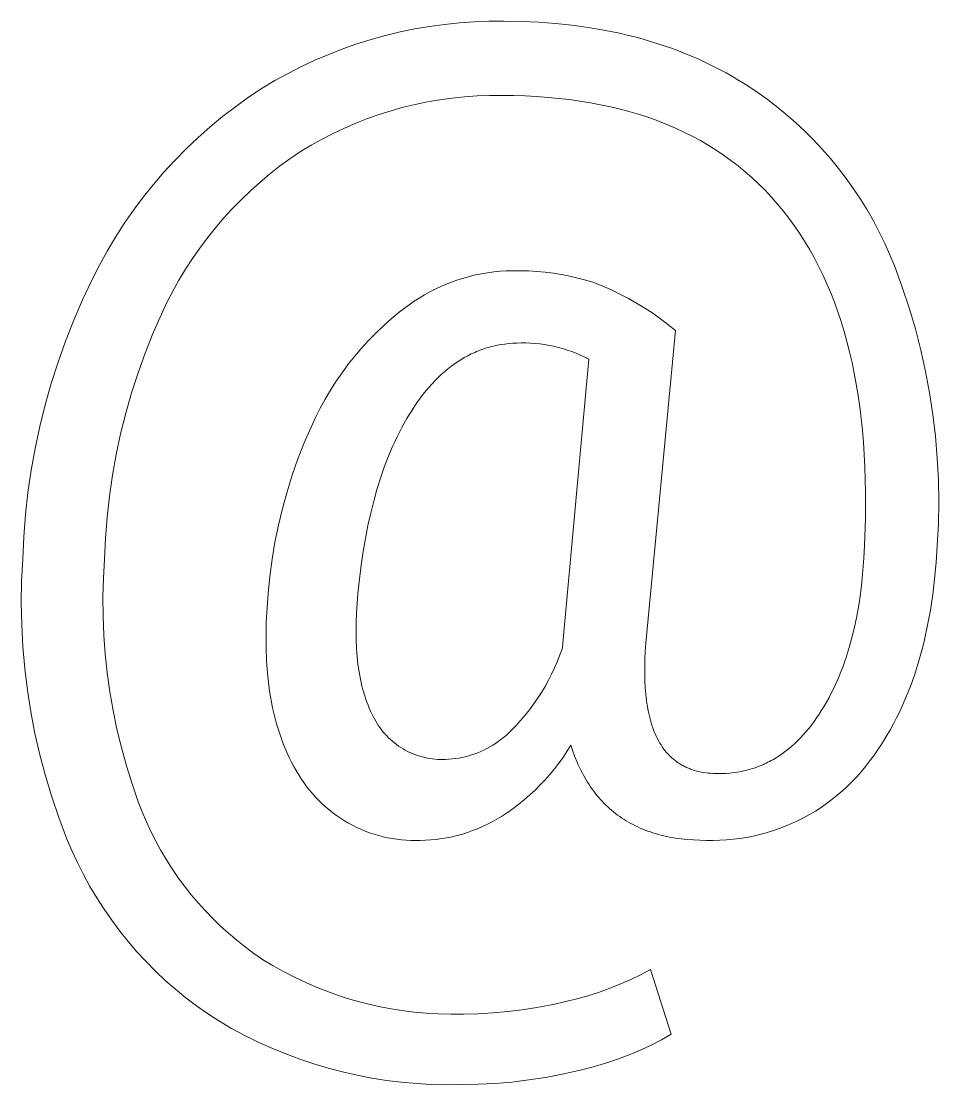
# Model space of a CAD drawing. Header units: millimetres. Extents: x -2163 to 4354, y -841 to 3711.
# Drawn here: x 2428.1 to 2496.9, y -449.7 to -369.9 of the extents above; entities that cross this region are included whole.
import ezdxf

# ---------------------------------------------------------------- set-up
doc = ezdxf.new("R2010")
doc.units = ezdxf.units.MM
doc.header["$MEASUREMENT"] = 0
doc.layers.add('Domyślny', color=7, linetype='Continuous', true_color=0x000000)

msp = doc.modelspace()

# ---------------------------------------------------------------- linework, layer by layer
at = {"layer": 'Domyślny', "color": 18, "lineweight": 15, "true_color": 0x000000}
for p, q in [((2456.494, -370.677), (2457.596, -370.45)), ((2457.596, -370.45), (2458.705, -370.26)), ((2458.705, -370.26), (2459.82, -370.107)), ((2459.82, -370.107), (2460.939, -369.992)), ((2460.939, -369.992), (2462.061, -369.914)), ((2462.061, -369.914), (2463.186, -369.874)), ((2463.186, -369.874), (2464.311, -369.872)), ((2464.311, -369.872), (2465.617, -369.891)), ((2465.617, -369.891), (2466.9, -369.946)), ((2466.9, -369.946), (2468.16, -370.037)), ((2468.16, -370.037), (2469.396, -370.166)), ((2469.396, -370.166), (2470.609, -370.331)), ((2470.609, -370.331), (2471.799, -370.534)), ((2453.243, -371.577), (2454.316, -371.24)), ((2454.316, -371.24), (2455.401, -370.94)), ((2455.401, -370.94), (2456.494, -370.677)), ((2471.799, -370.534), (2472.965, -370.773)), ((2472.965, -370.773), (2473.54, -370.907)), ((2473.54, -370.907), (2474.108, -371.049)), ((2474.108, -371.049), (2474.671, -371.202)), ((2474.671, -371.202), (2475.227, -371.363)), ((2451.133, -372.356), (2452.181, -371.949)), ((2452.181, -371.949), (2453.243, -371.577)), ((2475.227, -371.363), (2475.778, -371.534)), ((2475.778, -371.534), (2476.324, -371.714)), ((2476.324, -371.714), (2476.863, -371.903)), ((2476.863, -371.903), (2477.396, -372.102)), ((2449.079, -373.275), (2450.098, -372.799)), ((2450.098, -372.799), (2451.133, -372.356)), ((2477.396, -372.102), (2477.924, -372.31)), ((2477.924, -372.31), (2478.445, -372.527)), ((2478.445, -372.527), (2478.961, -372.754)), ((2478.961, -372.754), (2479.471, -372.99)), ((2448.077, -373.786), (2449.079, -373.275)), ((2479.471, -372.99), (2479.975, -373.235)), ((2479.975, -373.235), (2480.474, -373.49)), ((2480.474, -373.49), (2480.966, -373.754)), ((2446.126, -374.907), (2447.092, -374.33)), ((2447.092, -374.33), (2448.077, -373.786)), ((2480.966, -373.754), (2481.453, -374.028)), ((2481.453, -374.028), (2481.933, -374.311)), ((2481.933, -374.311), (2482.408, -374.603)), ((2445.115, -375.582), (2446.126, -374.907)), ((2482.408, -374.603), (2483.199, -375.125)), ((2483.199, -375.125), (2483.971, -375.674)), ((2444.127, -376.291), (2445.115, -375.582)), ((2458.548, -375.924), (2457.631, -376.113)), ((2459.471, -375.766), (2458.548, -375.924)), ((2460.399, -375.639), (2459.471, -375.766)), ((2461.33, -375.544), (2460.399, -375.639)), ((2462.265, -375.481), (2461.33, -375.544)), ((2463.201, -375.449), (2462.265, -375.481)), ((2464.137, -375.449), (2463.201, -375.449)), ((2465.017, -375.458), (2464.137, -375.449)), ((2465.882, -375.483), (2465.017, -375.458)), ((2466.734, -375.525), (2465.882, -375.483)), ((2467.571, -375.584), (2466.734, -375.525)), ((2468.394, -375.66), (2467.571, -375.584)), ((2469.203, -375.754), (2468.394, -375.66)), ((2469.997, -375.863), (2469.203, -375.754)), ((2470.777, -375.99), (2469.997, -375.863)), ((2471.544, -376.134), (2470.777, -375.99)), ((2483.971, -375.674), (2484.725, -376.248)), ((2443.165, -377.034), (2444.127, -376.291)), ((2454.926, -376.866), (2454.043, -377.178)), ((2455.819, -376.585), (2454.926, -376.866)), ((2456.721, -376.333), (2455.819, -376.585)), ((2457.631, -376.113), (2456.721, -376.333)), ((2472.295, -376.295), (2471.544, -376.134)), ((2473.033, -376.472), (2472.295, -376.295)), ((2473.757, -376.667), (2473.033, -376.472)), ((2474.466, -376.878), (2473.757, -376.667)), ((2484.725, -376.248), (2485.459, -376.846)), ((2485.459, -376.846), (2486.173, -377.469)), ((2442.228, -377.809), (2443.165, -377.034)), ((2453.171, -377.519), (2452.311, -377.89)), ((2454.043, -377.178), (2453.171, -377.519)), ((2475.161, -377.106), (2474.466, -376.878)), ((2475.842, -377.352), (2475.161, -377.106)), ((2476.509, -377.614), (2475.842, -377.352)), ((2477.161, -377.893), (2476.509, -377.614)), ((2486.173, -377.469), (2486.866, -378.116)), ((2441.318, -378.615), (2442.228, -377.809)), ((2451.464, -378.29), (2450.631, -378.719)), ((2452.311, -377.89), (2451.464, -378.29)), ((2477.8, -378.189), (2477.161, -377.893)), ((2478.424, -378.501), (2477.8, -378.189)), ((2486.866, -378.116), (2487.536, -378.785)), ((2440.436, -379.452), (2441.318, -378.615)), ((2449.814, -379.175), (2449.012, -379.659)), ((2450.631, -378.719), (2449.814, -379.175)), ((2479.034, -378.831), (2478.424, -378.501)), ((2479.63, -379.178), (2479.034, -378.831)), ((2480.211, -379.542), (2479.63, -379.178)), ((2487.536, -378.785), (2488.184, -379.476)), ((2439.583, -380.319), (2440.436, -379.452)), ((2449.012, -379.659), (2448.222, -380.198)), ((2480.779, -379.922), (2480.211, -379.542)), ((2481.332, -380.319), (2480.779, -379.922)), ((2488.184, -379.476), (2488.809, -380.188)), ((2438.76, -381.214), (2439.583, -380.319)), ((2447.449, -380.763), (2446.696, -381.353)), ((2448.222, -380.198), (2447.449, -380.763)), ((2481.872, -380.734), (2481.332, -380.319)), ((2482.397, -381.165), (2481.872, -380.734)), ((2488.809, -380.188), (2489.409, -380.921)), ((2437.969, -382.136), (2438.76, -381.214)), ((2446.696, -381.353), (2445.963, -381.967)), ((2482.908, -381.613), (2482.397, -381.165)), ((2483.405, -382.078), (2482.908, -381.613)), ((2489.409, -380.921), (2489.985, -381.674)), ((2437.209, -383.086), (2437.969, -382.136)), ((2445.963, -381.967), (2445.25, -382.606)), ((2483.888, -382.56), (2483.405, -382.078)), ((2489.985, -381.674), (2490.535, -382.445)), ((2490.535, -382.445), (2491.06, -383.234)), ((2436.482, -384.06), (2437.209, -383.086)), ((2445.25, -382.606), (2444.559, -383.268)), ((2484.356, -383.059), (2483.888, -382.56)), ((2484.811, -383.575), (2484.356, -383.059)), ((2491.06, -383.234), (2491.557, -384.04)), ((2443.891, -383.952), (2443.245, -384.658)), ((2444.559, -383.268), (2443.891, -383.952)), ((2485.251, -384.107), (2484.811, -383.575)), ((2491.557, -384.04), (2492.027, -384.863)), ((2435.788, -385.059), (2436.482, -384.06)), ((2443.245, -384.658), (2442.623, -385.384)), ((2485.677, -384.654), (2485.251, -384.107)), ((2486.087, -385.216), (2485.677, -384.654)), ((2435.129, -386.08), (2435.788, -385.059)), ((2442.623, -385.384), (2442.025, -386.131)), ((2486.482, -385.794), (2486.087, -385.216)), ((2492.027, -384.863), (2492.47, -385.701)), ((2434.506, -387.124), (2435.129, -386.08)), ((2442.025, -386.131), (2441.452, -386.898)), ((2486.862, -386.387), (2486.482, -385.794)), ((2487.227, -386.995), (2486.862, -386.387)), ((2492.47, -385.701), (2492.885, -386.552)), ((2433.918, -388.188), (2434.506, -387.124)), ((2441.452, -386.898), (2440.905, -387.683)), ((2487.577, -387.619), (2487.227, -386.995)), ((2492.885, -386.552), (2493.27, -387.418)), ((2440.905, -387.683), (2440.384, -388.485)), ((2487.911, -388.258), (2487.577, -387.619)), ((2493.27, -387.418), (2493.627, -388.295)), ((2433.366, -389.272), (2433.918, -388.188)), ((2440.384, -388.485), (2439.89, -389.305)), ((2462.161, -388.92), (2462.612, -388.828)), ((2462.612, -388.828), (2463.065, -388.752)), ((2463.065, -388.752), (2463.521, -388.69)), ((2463.521, -388.69), (2463.978, -388.644)), ((2463.978, -388.644), (2464.437, -388.614)), ((2464.437, -388.614), (2464.896, -388.599)), ((2464.896, -388.599), (2465.52, -388.598)), ((2465.52, -388.598), (2466.143, -388.616)), ((2466.143, -388.616), (2466.765, -388.655)), ((2466.765, -388.655), (2467.385, -388.714)), ((2467.385, -388.714), (2468.003, -388.794)), ((2468.003, -388.794), (2468.619, -388.893)), ((2488.23, -388.913), (2487.911, -388.258)), ((2493.627, -388.295), (2494.196, -389.836)), ((2432.651, -390.787), (2433.366, -389.272)), ((2439.89, -389.305), (2439.424, -390.14)), ((2459.547, -389.786), (2459.97, -389.605)), ((2459.97, -389.605), (2460.398, -389.439)), ((2460.398, -389.439), (2460.832, -389.287)), ((2460.832, -389.287), (2461.271, -389.15)), ((2461.271, -389.15), (2461.714, -389.027)), ((2461.714, -389.027), (2462.161, -388.92)), ((2468.619, -388.893), (2469.23, -389.013)), ((2469.23, -389.013), (2469.838, -389.152)), ((2469.838, -389.152), (2470.44, -389.311)), ((2470.44, -389.311), (2471.038, -389.489)), ((2471.038, -389.489), (2471.7, -389.754)), ((2488.534, -389.582), (2488.23, -388.913)), ((2488.823, -390.268), (2488.534, -389.582)), ((2439.424, -390.14), (2438.985, -390.99)), ((2457.924, -390.65), (2458.319, -390.413)), ((2458.319, -390.413), (2458.721, -390.191)), ((2458.721, -390.191), (2459.131, -389.981)), ((2459.131, -389.981), (2459.547, -389.786)), ((2471.7, -389.754), (2472.353, -390.041)), ((2472.353, -390.041), (2472.996, -390.35)), ((2472.996, -390.35), (2473.628, -390.681)), ((2489.096, -390.968), (2488.823, -390.268)), ((2494.196, -389.836), (2494.712, -391.396)), ((2431.986, -392.326), (2432.651, -390.787)), ((2438.985, -390.99), (2438.574, -391.854)), ((2456.792, -391.437), (2457.161, -391.162)), ((2457.161, -391.162), (2457.538, -390.899)), ((2457.538, -390.899), (2457.924, -390.65)), ((2473.628, -390.681), (2474.249, -391.032)), ((2474.249, -391.032), (2474.858, -391.404)), ((2489.355, -391.684), (2489.096, -390.968)), ((2438.574, -391.854), (2437.94, -393.306)), ((2455.829, -392.223), (2456.433, -391.724)), ((2456.433, -391.724), (2456.792, -391.437)), ((2474.858, -391.404), (2475.453, -391.797)), ((2475.453, -391.797), (2476.036, -392.209)), ((2489.598, -392.416), (2489.355, -391.684)), ((2494.712, -391.396), (2495.175, -392.971)), ((2431.372, -393.885), (2431.986, -392.326)), ((2454.675, -393.283), (2455.243, -392.743)), ((2455.243, -392.743), (2455.829, -392.223)), ((2476.036, -392.209), (2476.604, -392.641)), ((2476.604, -392.641), (2477.157, -393.091)), ((2489.826, -393.163), (2489.598, -392.416)), ((2437.94, -393.306), (2437.354, -394.779)), ((2454.126, -393.842), (2454.675, -393.283)), ((2477.157, -393.091), (2474.944, -416.57)), ((2490.039, -393.925), (2489.826, -393.163)), ((2495.175, -392.971), (2495.585, -394.562)), ((2430.809, -395.464), (2431.372, -393.885)), ((2453.088, -395.016), (2453.597, -394.42)), ((2453.597, -394.42), (2454.126, -393.842)), ((2462.924, -394.421), (2462.785, -394.467)), ((2463.064, -394.378), (2462.924, -394.421)), ((2463.205, -394.338), (2463.064, -394.378)), ((2463.346, -394.3), (2463.205, -394.338)), ((2463.488, -394.264), (2463.346, -394.3)), ((2463.631, -394.231), (2463.488, -394.264)), ((2463.775, -394.201), (2463.631, -394.231)), ((2464.066, -394.147), (2463.775, -394.201)), ((2464.36, -394.103), (2464.066, -394.147)), ((2464.657, -394.068), (2464.36, -394.103)), ((2464.958, -394.044), (2464.657, -394.068)), ((2465.262, -394.029), (2464.958, -394.044)), ((2465.569, -394.024), (2465.262, -394.029)), ((2465.922, -394.026), (2465.569, -394.024)), ((2466.275, -394.039), (2465.922, -394.026)), ((2466.627, -394.064), (2466.275, -394.039)), ((2466.978, -394.1), (2466.627, -394.064)), ((2467.328, -394.148), (2466.978, -394.1)), ((2467.676, -394.207), (2467.328, -394.148)), ((2468.022, -394.278), (2467.676, -394.207)), ((2468.365, -394.36), (2468.022, -394.278)), ((2468.706, -394.453), (2468.365, -394.36)), ((2490.237, -394.702), (2490.039, -393.925)), ((2437.354, -394.779), (2436.817, -396.27)), ((2452.6, -395.629), (2453.088, -395.016)), ((2461.313, -395.128), (2461.056, -395.28)), ((2461.573, -394.986), (2461.313, -395.128)), ((2461.836, -394.853), (2461.573, -394.986)), ((2461.969, -394.79), (2461.836, -394.853)), ((2462.103, -394.73), (2461.969, -394.79)), ((2462.238, -394.673), (2462.103, -394.73)), ((2462.374, -394.617), (2462.238, -394.673)), ((2462.51, -394.565), (2462.374, -394.617)), ((2462.647, -394.514), (2462.51, -394.565)), ((2462.785, -394.467), (2462.647, -394.514)), ((2469.043, -394.557), (2468.706, -394.453)), ((2469.377, -394.672), (2469.043, -394.557)), ((2469.707, -394.798), (2469.377, -394.672)), ((2470.032, -394.934), (2469.707, -394.798)), ((2470.353, -395.082), (2470.032, -394.934)), ((2470.669, -395.239), (2470.353, -395.082)), ((2490.419, -395.495), (2490.237, -394.702)), ((2495.585, -394.562), (2495.941, -396.165)), ((2430.299, -397.06), (2430.809, -395.464)), ((2452.133, -396.258), (2452.6, -395.629)), ((2460.061, -395.988), (2459.82, -396.189)), ((2460.304, -395.796), (2460.061, -395.988)), ((2460.552, -395.614), (2460.304, -395.796)), ((2460.802, -395.442), (2460.552, -395.614)), ((2461.056, -395.28), (2460.802, -395.442)), ((2468.716, -416.57), (2470.669, -395.239)), ((2490.587, -396.304), (2490.419, -395.495)), ((2436.817, -396.27), (2436.331, -397.779)), ((2451.689, -396.903), (2452.133, -396.258)), ((2459.349, -396.622), (2459.118, -396.853)), ((2459.583, -396.401), (2459.349, -396.622)), ((2459.82, -396.189), (2459.583, -396.401)), ((2490.739, -397.127), (2490.587, -396.304)), ((2495.941, -396.165), (2496.243, -397.78)), ((2429.842, -398.672), (2430.299, -397.06)), ((2450.868, -398.238), (2451.267, -397.564)), ((2451.267, -397.564), (2451.689, -396.903)), ((2458.445, -397.606), (2458.228, -397.877)), ((2458.666, -397.345), (2458.445, -397.606)), ((2458.891, -397.094), (2458.666, -397.345)), ((2459.118, -396.853), (2458.891, -397.094)), ((2490.876, -397.967), (2490.739, -397.127)), ((2436.331, -397.779), (2435.896, -399.303)), ((2450.493, -398.926), (2450.868, -398.238)), ((2458.013, -398.157), (2457.802, -398.448)), ((2458.228, -397.877), (2458.013, -398.157)), ((2490.999, -398.821), (2490.876, -397.967)), ((2496.243, -397.78), (2496.49, -399.403)), ((2429.439, -400.299), (2429.842, -398.672)), ((2450.142, -399.627), (2450.493, -398.926)), ((2457.388, -399.059), (2457.189, -399.378)), ((2457.593, -398.748), (2457.388, -399.059)), ((2457.802, -398.448), (2457.593, -398.748)), ((2491.106, -399.691), (2490.999, -398.821)), ((2435.896, -399.303), (2435.511, -400.84)), ((2449.815, -400.339), (2450.142, -399.627)), ((2456.995, -399.704), (2456.805, -400.037)), ((2457.189, -399.378), (2456.995, -399.704)), ((2491.198, -400.576), (2491.106, -399.691)), ((2496.49, -399.403), (2496.683, -401.034)), ((2429.089, -401.938), (2429.439, -400.299)), ((2449.299, -401.53), (2449.815, -400.339)), ((2456.439, -400.724), (2456.263, -401.079)), ((2456.619, -400.377), (2456.439, -400.724)), ((2456.805, -400.037), (2456.619, -400.377)), ((2491.275, -401.477), (2491.198, -400.576)), ((2435.511, -400.84), (2435.179, -402.39)), ((2448.825, -402.737), (2449.299, -401.53)), ((2456.091, -401.441), (2455.924, -401.81)), ((2456.263, -401.079), (2456.091, -401.441)), ((2491.383, -403.324), (2491.275, -401.477)), ((2496.683, -401.034), (2496.82, -402.671)), ((2428.793, -403.587), (2429.089, -401.938)), ((2435.179, -402.39), (2434.898, -403.949)), ((2455.924, -401.81), (2455.604, -402.569)), ((2448.393, -403.961), (2448.825, -402.737)), ((2455.604, -402.569), (2455.303, -403.358)), ((2496.82, -402.671), (2496.902, -404.311)), ((2428.552, -405.246), (2428.793, -403.587)), ((2434.898, -403.949), (2434.669, -405.518)), ((2448.003, -405.198), (2448.393, -403.961)), ((2455.303, -403.358), (2455.021, -404.175)), ((2491.432, -405.233), (2491.383, -403.324)), ((2455.021, -404.175), (2454.757, -405.021)), ((2496.902, -404.311), (2496.929, -405.953)), ((2428.366, -406.911), (2428.552, -405.246)), ((2434.669, -405.518), (2434.493, -407.093)), ((2447.657, -406.448), (2448.003, -405.198)), ((2454.757, -405.021), (2454.512, -405.896)), ((2491.42, -407.204), (2491.432, -405.233)), ((2454.512, -405.896), (2454.286, -406.8)), ((2496.929, -405.953), (2496.901, -407.596)), ((2428.235, -408.582), (2428.366, -406.911)), ((2434.493, -407.093), (2434.37, -408.673)), ((2447.354, -407.71), (2447.657, -406.448)), ((2454.286, -406.8), (2454.079, -407.733)), ((2491.349, -409.236), (2491.42, -407.204)), ((2447.094, -408.981), (2447.354, -407.71)), ((2454.079, -407.733), (2453.891, -408.695)), ((2496.901, -407.596), (2496.817, -409.236)), ((2428.158, -410.256), (2428.235, -408.582)), ((2434.37, -408.673), (2434.3, -410.256)), ((2453.891, -408.695), (2453.722, -409.687)), ((2446.879, -410.261), (2447.094, -408.981)), ((2491.306, -410.177), (2491.349, -409.236)), ((2496.817, -409.236), (2496.736, -410.497)), ((2428.076, -411.898), (2428.158, -410.256)), ((2434.3, -410.256), (2434.216, -411.68)), ((2446.708, -411.547), (2446.879, -410.261)), ((2453.722, -409.687), (2453.572, -410.708)), ((2491.242, -411.095), (2491.306, -410.177)), ((2453.572, -410.708), (2453.442, -411.758)), ((2491.157, -411.991), (2491.242, -411.095)), ((2496.736, -410.497), (2496.624, -411.725)), ((2428.051, -413.542), (2428.076, -411.898)), ((2434.216, -411.68), (2434.18, -413.106)), ((2446.582, -412.838), (2446.708, -411.547)), ((2453.442, -411.758), (2453.33, -412.838)), ((2491.051, -412.865), (2491.157, -411.991)), ((2496.624, -411.725), (2496.48, -412.92)), ((2428.081, -415.186), (2428.051, -413.542)), ((2434.18, -413.106), (2434.19, -414.532)), ((2446.499, -413.91), (2446.582, -412.838)), ((2453.266, -413.58), (2453.22, -414.299)), ((2453.33, -412.838), (2453.266, -413.58)), ((2490.925, -413.717), (2491.051, -412.865)), ((2496.48, -412.92), (2496.304, -414.081)), ((2446.446, -414.952), (2446.499, -413.91)), ((2453.22, -414.299), (2453.193, -414.996)), ((2490.777, -414.546), (2490.925, -413.717)), ((2496.304, -414.081), (2496.097, -415.21)), ((2428.169, -416.828), (2428.081, -415.186)), ((2434.19, -414.532), (2434.247, -415.957)), ((2446.424, -415.964), (2446.446, -414.952)), ((2453.193, -414.996), (2453.184, -415.671)), ((2490.608, -415.352), (2490.777, -414.546)), ((2434.247, -415.957), (2434.351, -417.38)), ((2446.432, -416.948), (2446.424, -415.964)), ((2453.184, -415.671), (2453.192, -416.324)), ((2490.418, -416.136), (2490.608, -415.352)), ((2496.097, -415.21), (2495.859, -416.305)), ((2453.192, -416.324), (2453.219, -416.955)), ((2468.672, -416.939), (2468.716, -416.57)), ((2474.944, -416.57), (2474.902, -417.173)), ((2490.207, -416.898), (2490.418, -416.136)), ((2495.859, -416.305), (2495.728, -416.84)), ((2428.312, -418.466), (2428.169, -416.828)), ((2434.351, -417.38), (2434.501, -418.798)), ((2446.469, -417.901), (2446.432, -416.948)), ((2453.219, -416.955), (2453.264, -417.564)), ((2453.264, -417.564), (2453.328, -418.152)), ((2468.302, -417.926), (2468.495, -417.436)), ((2468.495, -417.436), (2468.672, -416.939)), ((2474.902, -417.173), (2474.873, -417.757)), ((2489.975, -417.638), (2490.207, -416.898)), ((2495.589, -417.367), (2495.442, -417.886)), ((2495.728, -416.84), (2495.589, -417.367)), ((2446.537, -418.825), (2446.469, -417.901)), ((2453.328, -418.152), (2453.366, -418.438)), ((2468.093, -418.409), (2468.302, -417.926)), ((2474.858, -418.321), (2474.857, -418.866)), ((2474.873, -417.757), (2474.858, -418.321)), ((2489.587, -418.705), (2489.722, -418.355)), ((2489.722, -418.355), (2489.851, -417.999)), ((2489.851, -417.999), (2489.975, -417.638)), ((2495.442, -417.886), (2495.287, -418.396)), ((2428.512, -420.098), (2428.312, -418.466)), ((2434.501, -418.798), (2434.698, -420.211)), ((2446.582, -419.276), (2446.537, -418.825)), ((2453.366, -418.438), (2453.409, -418.718)), ((2453.409, -418.718), (2453.456, -418.993)), ((2453.456, -418.993), (2453.508, -419.262)), ((2467.627, -419.354), (2467.867, -418.885)), ((2467.867, -418.885), (2468.093, -418.409)), ((2474.857, -418.866), (2474.87, -419.392)), ((2489.302, -419.389), (2489.448, -419.05)), ((2489.448, -419.05), (2489.587, -418.705)), ((2495.125, -418.898), (2494.954, -419.391)), ((2495.287, -418.396), (2495.125, -418.898)), ((2446.635, -419.72), (2446.582, -419.276)), ((2446.696, -420.156), (2446.635, -419.72)), ((2453.508, -419.262), (2453.565, -419.526)), ((2453.565, -419.526), (2453.625, -419.785)), ((2453.625, -419.785), (2453.691, -420.039)), ((2467.1, -420.266), (2467.371, -419.814)), ((2467.371, -419.814), (2467.627, -419.354)), ((2474.87, -419.392), (2474.896, -419.899)), ((2474.896, -419.899), (2474.935, -420.387)), ((2488.996, -420.05), (2489.152, -419.722)), ((2489.152, -419.722), (2489.302, -419.389)), ((2494.776, -419.877), (2494.589, -420.354)), ((2494.954, -419.391), (2494.776, -419.877)), ((2428.768, -421.722), (2428.512, -420.098)), ((2434.698, -420.211), (2434.941, -421.617)), ((2446.763, -420.585), (2446.696, -420.156)), ((2446.839, -421.006), (2446.763, -420.585)), ((2453.691, -420.039), (2453.761, -420.287)), ((2453.761, -420.287), (2453.835, -420.53)), ((2453.835, -420.53), (2453.914, -420.767)), ((2453.914, -420.767), (2453.997, -421)), ((2466.514, -421.141), (2466.814, -420.708)), ((2466.814, -420.708), (2467.1, -420.266)), ((2474.935, -420.387), (2474.989, -420.855)), ((2488.497, -421), (2488.668, -420.689)), ((2488.668, -420.689), (2488.835, -420.372)), ((2488.835, -420.372), (2488.996, -420.05)), ((2494.589, -420.354), (2494.395, -420.822)), ((2446.922, -421.421), (2446.839, -421.006)), ((2447.013, -421.827), (2446.922, -421.421)), ((2453.997, -421), (2454.085, -421.227)), ((2454.085, -421.227), (2454.177, -421.448)), ((2454.177, -421.448), (2454.274, -421.665)), ((2465.872, -421.977), (2466.2, -421.564)), ((2466.2, -421.564), (2466.514, -421.141)), ((2474.989, -420.855), (2475.02, -421.082)), ((2475.02, -421.082), (2475.056, -421.305)), ((2475.056, -421.305), (2475.094, -421.522)), ((2475.094, -421.522), (2475.136, -421.735)), ((2488.137, -421.605), (2488.32, -421.305)), ((2488.32, -421.305), (2488.497, -421)), ((2494.193, -421.282), (2493.983, -421.734)), ((2494.395, -420.822), (2494.193, -421.282)), ((2429.08, -423.336), (2428.768, -421.722)), ((2434.941, -421.617), (2435.23, -423.014)), ((2447.111, -422.227), (2447.013, -421.827)), ((2447.217, -422.619), (2447.111, -422.227)), ((2454.274, -421.665), (2454.375, -421.876)), ((2454.375, -421.876), (2454.48, -422.082)), ((2454.48, -422.082), (2454.569, -422.257)), ((2454.569, -422.257), (2454.664, -422.429)), ((2465.177, -422.768), (2465.531, -422.378)), ((2465.531, -422.378), (2465.872, -421.977)), ((2475.136, -421.735), (2475.182, -421.943)), ((2475.182, -421.943), (2475.23, -422.146)), ((2475.23, -422.146), (2475.283, -422.344)), ((2475.283, -422.344), (2475.338, -422.537)), ((2487.566, -422.454), (2487.76, -422.18)), ((2487.76, -422.18), (2487.95, -421.897)), ((2487.95, -421.897), (2488.137, -421.605)), ((2493.766, -422.178), (2493.54, -422.613)), ((2493.983, -421.734), (2493.766, -422.178)), ((2435.23, -423.014), (2435.565, -424.4)), ((2447.33, -423.003), (2447.217, -422.619)), ((2447.451, -423.381), (2447.33, -423.003)), ((2454.664, -422.429), (2454.765, -422.598)), ((2454.765, -422.598), (2454.871, -422.763)), ((2454.871, -422.763), (2454.983, -422.924)), ((2454.983, -422.924), (2455.101, -423.082)), ((2455.101, -423.082), (2455.223, -423.235)), ((2464.632, -423.32), (2464.81, -423.146)), ((2464.81, -423.146), (2465.177, -422.768)), ((2475.338, -422.537), (2475.397, -422.726)), ((2475.397, -422.726), (2475.46, -422.91)), ((2475.46, -422.91), (2475.526, -423.089)), ((2475.526, -423.089), (2475.595, -423.264)), ((2486.962, -423.22), (2487.167, -422.974)), ((2487.167, -422.974), (2487.368, -422.719)), ((2487.368, -422.719), (2487.566, -422.454)), ((2493.306, -423.039), (2493.065, -423.458)), ((2493.54, -422.613), (2493.306, -423.039)), ((2429.446, -424.939), (2429.08, -423.336)), ((2447.58, -423.75), (2447.451, -423.381)), ((2447.716, -424.113), (2447.58, -423.75)), ((2455.223, -423.235), (2455.351, -423.384)), ((2455.351, -423.384), (2455.485, -423.528)), ((2455.485, -423.528), (2455.622, -423.668)), ((2455.622, -423.668), (2455.765, -423.803)), ((2455.765, -423.803), (2455.912, -423.933)), ((2455.912, -423.933), (2456.064, -424.058)), ((2463.657, -424.094), (2463.862, -423.953)), ((2463.862, -423.953), (2464.063, -423.805)), ((2464.063, -423.805), (2464.258, -423.65)), ((2464.258, -423.65), (2464.447, -423.488)), ((2464.447, -423.488), (2464.632, -423.32)), ((2475.595, -423.264), (2475.668, -423.433)), ((2475.668, -423.433), (2475.744, -423.598)), ((2475.744, -423.598), (2475.823, -423.758)), ((2475.823, -423.758), (2475.906, -423.913)), ((2475.906, -423.913), (2475.993, -424.064)), ((2486.107, -424.111), (2486.326, -423.902)), ((2486.326, -423.902), (2486.542, -423.684)), ((2486.542, -423.684), (2486.754, -423.457)), ((2486.754, -423.457), (2486.962, -423.22)), ((2492.815, -423.868), (2492.558, -424.269)), ((2493.065, -423.458), (2492.815, -423.868)), ((2435.565, -424.4), (2435.945, -425.775)), ((2447.859, -424.468), (2447.716, -424.113)), ((2448.011, -424.816), (2447.859, -424.468)), ((2456.064, -424.058), (2456.22, -424.178)), ((2456.22, -424.178), (2456.379, -424.292)), ((2456.379, -424.292), (2456.543, -424.4)), ((2456.543, -424.4), (2456.71, -424.503)), ((2456.71, -424.503), (2456.881, -424.601)), ((2456.881, -424.601), (2457.055, -424.692)), ((2457.055, -424.692), (2457.232, -424.777)), ((2462.334, -424.786), (2462.564, -424.69)), ((2462.564, -424.69), (2462.79, -424.586)), ((2462.79, -424.586), (2463.013, -424.474)), ((2463.013, -424.474), (2463.232, -424.355)), ((2463.232, -424.355), (2463.447, -424.228)), ((2463.447, -424.228), (2463.657, -424.094)), ((2469.02, -424.689), (2468.723, -425.137)), ((2469.302, -424.231), (2469.02, -424.689)), ((2469.449, -424.669), (2469.302, -424.231)), ((2469.608, -425.094), (2469.449, -424.669)), ((2475.993, -424.064), (2476.083, -424.209)), ((2476.083, -424.209), (2476.176, -424.35)), ((2476.176, -424.35), (2476.273, -424.486)), ((2476.273, -424.486), (2476.373, -424.618)), ((2476.373, -424.618), (2476.476, -424.744)), ((2476.476, -424.744), (2476.529, -424.806)), ((2485.195, -424.854), (2485.428, -424.682)), ((2485.428, -424.682), (2485.658, -424.501)), ((2485.658, -424.501), (2485.884, -424.311)), ((2485.884, -424.311), (2486.107, -424.111)), ((2492.293, -424.663), (2492.02, -425.048)), ((2492.558, -424.269), (2492.293, -424.663)), ((2429.868, -426.529), (2429.446, -424.939)), ((2448.17, -425.156), (2448.011, -424.816)), ((2448.336, -425.489), (2448.17, -425.156)), ((2448.511, -425.815), (2448.336, -425.489)), ((2457.232, -424.777), (2457.412, -424.856)), ((2457.412, -424.856), (2457.594, -424.929)), ((2457.594, -424.929), (2457.779, -424.995)), ((2457.779, -424.995), (2457.966, -425.055)), ((2457.966, -425.055), (2458.155, -425.109)), ((2458.155, -425.109), (2458.345, -425.156)), ((2458.345, -425.156), (2458.537, -425.197)), ((2458.537, -425.197), (2458.731, -425.231)), ((2458.731, -425.231), (2458.925, -425.258)), ((2458.925, -425.258), (2459.121, -425.279)), ((2459.121, -425.279), (2459.317, -425.293)), ((2459.317, -425.293), (2459.513, -425.3)), ((2459.513, -425.3), (2459.709, -425.3)), ((2459.709, -425.3), (2459.905, -425.294)), ((2459.905, -425.294), (2460.154, -425.281)), ((2460.154, -425.281), (2460.403, -425.26)), ((2460.403, -425.26), (2460.65, -425.23)), ((2460.65, -425.23), (2460.897, -425.192)), ((2460.897, -425.192), (2461.141, -425.145)), ((2461.141, -425.145), (2461.385, -425.09)), ((2461.385, -425.09), (2461.626, -425.026)), ((2461.626, -425.026), (2461.864, -424.954)), ((2461.864, -424.954), (2462.1, -424.874)), ((2462.1, -424.874), (2462.334, -424.786)), ((2468.723, -425.137), (2468.411, -425.575)), ((2469.778, -425.505), (2469.608, -425.094)), ((2469.867, -425.705), (2469.778, -425.505)), ((2476.529, -424.806), (2476.583, -424.866)), ((2476.583, -424.866), (2476.638, -424.925)), ((2476.638, -424.925), (2476.693, -424.983)), ((2476.693, -424.983), (2476.75, -425.04)), ((2476.75, -425.04), (2476.807, -425.095)), ((2476.807, -425.095), (2476.865, -425.149)), ((2476.865, -425.149), (2476.924, -425.202)), ((2476.924, -425.202), (2476.984, -425.254)), ((2476.984, -425.254), (2477.045, -425.305)), ((2477.045, -425.305), (2477.106, -425.355)), ((2477.106, -425.355), (2477.169, -425.403)), ((2477.169, -425.403), (2477.232, -425.45)), ((2477.232, -425.45), (2477.296, -425.496)), ((2477.296, -425.496), (2477.361, -425.541)), ((2477.361, -425.541), (2477.427, -425.584)), ((2483.845, -425.632), (2483.973, -425.573)), ((2483.973, -425.573), (2484.099, -425.511)), ((2484.099, -425.511), (2484.224, -425.448)), ((2484.224, -425.448), (2484.349, -425.381)), ((2484.349, -425.381), (2484.472, -425.313)), ((2484.472, -425.313), (2484.717, -425.169)), ((2484.717, -425.169), (2484.957, -425.016)), ((2484.957, -425.016), (2485.195, -424.854)), ((2491.739, -425.424), (2491.431, -425.825)), ((2492.02, -425.048), (2491.739, -425.424)), ((2435.945, -425.775), (2436.369, -427.137)), ((2448.692, -426.133), (2448.511, -425.815)), ((2448.882, -426.444), (2448.692, -426.133)), ((2468.084, -426.002), (2467.742, -426.417)), ((2468.411, -425.575), (2468.084, -426.002)), ((2469.959, -425.902), (2469.867, -425.705)), ((2470.053, -426.095), (2469.959, -425.902)), ((2470.15, -426.285), (2470.053, -426.095)), ((2470.25, -426.471), (2470.15, -426.285)), ((2477.427, -425.584), (2477.494, -425.627)), ((2477.494, -425.627), (2477.561, -425.668)), ((2477.561, -425.668), (2477.63, -425.708)), ((2477.63, -425.708), (2477.699, -425.747)), ((2477.699, -425.747), (2477.769, -425.784)), ((2477.769, -425.784), (2477.84, -425.82)), ((2477.84, -425.82), (2477.912, -425.856)), ((2477.912, -425.856), (2477.985, -425.89)), ((2477.985, -425.89), (2478.058, -425.922)), ((2478.058, -425.922), (2478.133, -425.954)), ((2478.133, -425.954), (2478.208, -425.984)), ((2478.208, -425.984), (2478.284, -426.014)), ((2478.284, -426.014), (2478.439, -426.069)), ((2478.439, -426.069), (2478.597, -426.119)), ((2478.597, -426.119), (2478.759, -426.164)), ((2478.759, -426.164), (2478.924, -426.205)), ((2478.924, -426.205), (2479.093, -426.24)), ((2479.093, -426.24), (2479.265, -426.271)), ((2479.265, -426.271), (2479.44, -426.298)), ((2479.44, -426.298), (2479.619, -426.319)), ((2479.619, -426.319), (2479.801, -426.336)), ((2479.801, -426.336), (2479.987, -426.348)), ((2479.987, -426.348), (2480.176, -426.355)), ((2480.176, -426.355), (2480.369, -426.357)), ((2480.369, -426.357), (2480.668, -426.353)), ((2480.668, -426.353), (2480.963, -426.339)), ((2480.963, -426.339), (2481.255, -426.315)), ((2481.255, -426.315), (2481.543, -426.283)), ((2481.543, -426.283), (2481.828, -426.241)), ((2481.828, -426.241), (2482.109, -426.19)), ((2482.109, -426.19), (2482.386, -426.13)), ((2482.386, -426.13), (2482.523, -426.096)), ((2482.523, -426.096), (2482.66, -426.06)), ((2482.66, -426.06), (2482.795, -426.022)), ((2482.795, -426.022), (2482.929, -425.981)), ((2482.929, -425.981), (2483.063, -425.938)), ((2483.063, -425.938), (2483.196, -425.893)), ((2483.196, -425.893), (2483.327, -425.846)), ((2483.327, -425.846), (2483.458, -425.796)), ((2483.458, -425.796), (2483.588, -425.743)), ((2483.588, -425.743), (2483.717, -425.689)), ((2483.717, -425.689), (2483.845, -425.632)), ((2491.109, -426.215), (2490.774, -426.594)), ((2491.431, -425.825), (2491.109, -426.215)), ((2430.344, -428.102), (2429.868, -426.529)), ((2436.369, -427.137), (2436.838, -428.484)), ((2449.068, -426.741), (2448.882, -426.444)), ((2449.263, -427.032), (2449.068, -426.741)), ((2449.469, -427.316), (2449.263, -427.032)), ((2467.387, -426.821), (2467.018, -427.212)), ((2467.742, -426.417), (2467.387, -426.821)), ((2470.353, -426.654), (2470.25, -426.471)), ((2470.458, -426.834), (2470.353, -426.654)), ((2470.567, -427.009), (2470.458, -426.834)), ((2470.677, -427.182), (2470.567, -427.009)), ((2490.426, -426.961), (2490.065, -427.316)), ((2490.774, -426.594), (2490.426, -426.961)), ((2449.684, -427.593), (2449.469, -427.316)), ((2449.909, -427.862), (2449.684, -427.593)), ((2450.143, -428.123), (2449.909, -427.862)), ((2466.241, -427.956), (2465.834, -428.307)), ((2466.636, -427.591), (2466.241, -427.956)), ((2467.018, -427.212), (2466.636, -427.591)), ((2470.791, -427.351), (2470.677, -427.182)), ((2470.907, -427.516), (2470.791, -427.351)), ((2471.027, -427.679), (2470.907, -427.516)), ((2471.148, -427.837), (2471.027, -427.679)), ((2471.273, -427.992), (2471.148, -427.837)), ((2489.693, -427.659), (2489.309, -427.988)), ((2490.065, -427.316), (2489.693, -427.659)), ((2430.874, -429.659), (2430.344, -428.102)), ((2436.838, -428.484), (2437.13, -429.235)), ((2450.386, -428.376), (2450.143, -428.123)), ((2450.637, -428.621), (2450.386, -428.376)), ((2450.897, -428.856), (2450.637, -428.621)), ((2465.415, -428.645), (2464.985, -428.968)), ((2465.834, -428.307), (2465.415, -428.645)), ((2471.4, -428.144), (2471.273, -427.992)), ((2471.53, -428.292), (2471.4, -428.144)), ((2471.663, -428.437), (2471.53, -428.292)), ((2471.799, -428.578), (2471.663, -428.437)), ((2471.937, -428.716), (2471.799, -428.578)), ((2472.078, -428.85), (2471.937, -428.716)), ((2488.508, -428.606), (2488.092, -428.894)), ((2488.914, -428.304), (2488.508, -428.606)), ((2489.309, -427.988), (2488.914, -428.304)), ((2437.13, -429.235), (2437.445, -429.977)), ((2451.165, -429.083), (2450.897, -428.856)), ((2451.44, -429.3), (2451.165, -429.083)), ((2451.723, -429.507), (2451.44, -429.3)), ((2452.012, -429.705), (2451.723, -429.507)), ((2464.545, -429.276), (2464.094, -429.569)), ((2464.985, -428.968), (2464.545, -429.276)), ((2472.222, -428.981), (2472.078, -428.85)), ((2472.369, -429.108), (2472.222, -428.981)), ((2472.518, -429.232), (2472.369, -429.108)), ((2472.67, -429.352), (2472.518, -429.232)), ((2472.825, -429.469), (2472.67, -429.352)), ((2472.982, -429.582), (2472.825, -429.469)), ((2487.232, -429.427), (2486.789, -429.671)), ((2487.667, -429.168), (2487.232, -429.427)), ((2488.092, -428.894), (2487.667, -429.168)), ((2431.457, -431.196), (2430.874, -429.659)), ((2437.445, -429.977), (2437.786, -430.708)), ((2452.308, -429.893), (2452.012, -429.705)), ((2452.611, -430.07), (2452.308, -429.893)), ((2452.919, -430.237), (2452.611, -430.07)), ((2453.233, -430.393), (2452.919, -430.237)), ((2462.678, -430.333), (2462.309, -430.493)), ((2463.042, -430.16), (2462.678, -430.333)), ((2463.399, -429.975), (2463.042, -430.16)), ((2463.75, -429.778), (2463.399, -429.975)), ((2464.094, -429.569), (2463.75, -429.778)), ((2473.143, -429.692), (2472.982, -429.582)), ((2473.306, -429.799), (2473.143, -429.692)), ((2473.472, -429.902), (2473.306, -429.799)), ((2473.64, -430.001), (2473.472, -429.902)), ((2473.811, -430.097), (2473.64, -430.001)), ((2473.986, -430.189), (2473.811, -430.097)), ((2474.162, -430.278), (2473.986, -430.189)), ((2474.342, -430.364), (2474.162, -430.278)), ((2474.524, -430.446), (2474.342, -430.364)), ((2485.413, -430.309), (2484.94, -430.49)), ((2485.879, -430.112), (2485.413, -430.309)), ((2486.338, -429.9), (2485.879, -430.112)), ((2486.789, -429.671), (2486.338, -429.9)), ((2437.786, -430.708), (2438.15, -431.427)), ((2453.553, -430.538), (2453.233, -430.393)), ((2453.877, -430.672), (2453.553, -430.538)), ((2454.205, -430.794), (2453.877, -430.672)), ((2454.538, -430.906), (2454.205, -430.794)), ((2454.874, -431.006), (2454.538, -430.906)), ((2455.213, -431.094), (2454.874, -431.006)), ((2455.555, -431.17), (2455.213, -431.094)), ((2460.391, -431.096), (2459.997, -431.176)), ((2460.782, -431.002), (2460.391, -431.096)), ((2461.17, -430.894), (2460.782, -431.002)), ((2461.554, -430.774), (2461.17, -430.894)), ((2461.934, -430.64), (2461.554, -430.774)), ((2462.309, -430.493), (2461.934, -430.64)), ((2474.709, -430.525), (2474.524, -430.446)), ((2474.897, -430.6), (2474.709, -430.525)), ((2475.088, -430.671), (2474.897, -430.6)), ((2475.281, -430.739), (2475.088, -430.671)), ((2475.477, -430.804), (2475.281, -430.739)), ((2475.676, -430.865), (2475.477, -430.804)), ((2475.878, -430.923), (2475.676, -430.865)), ((2476.082, -430.977), (2475.878, -430.923)), ((2476.289, -431.027), (2476.082, -430.977)), ((2476.499, -431.075), (2476.289, -431.027)), ((2476.712, -431.118), (2476.499, -431.075)), ((2476.927, -431.158), (2476.712, -431.118)), ((2477.145, -431.195), (2476.927, -431.158)), ((2482.501, -431.146), (2482.001, -431.227)), ((2482.997, -431.049), (2482.501, -431.146)), ((2483.49, -430.934), (2482.997, -431.049)), ((2483.978, -430.803), (2483.49, -430.934)), ((2484.462, -430.655), (2483.978, -430.803)), ((2484.94, -430.49), (2484.462, -430.655)), ((2431.847, -432.126), (2431.457, -431.196)), ((2438.15, -431.427), (2438.538, -432.134)), ((2455.9, -431.235), (2455.555, -431.17)), ((2456.247, -431.287), (2455.9, -431.235)), ((2456.595, -431.328), (2456.247, -431.287)), ((2456.944, -431.356), (2456.595, -431.328)), ((2457.295, -431.373), (2456.944, -431.356)), ((2457.645, -431.377), (2457.295, -431.373)), ((2457.996, -431.37), (2457.645, -431.377)), ((2458.398, -431.359), (2457.996, -431.37)), ((2458.8, -431.334), (2458.398, -431.359)), ((2459.201, -431.295), (2458.8, -431.334)), ((2459.6, -431.242), (2459.201, -431.295)), ((2459.997, -431.176), (2459.6, -431.242)), ((2477.59, -431.258), (2477.145, -431.195)), ((2478.046, -431.307), (2477.59, -431.258)), ((2478.512, -431.342), (2478.046, -431.307)), ((2478.99, -431.363), (2478.512, -431.342)), ((2479.479, -431.37), (2478.99, -431.363)), ((2479.985, -431.376), (2479.479, -431.37)), ((2480.49, -431.365), (2479.985, -431.376)), ((2480.996, -431.336), (2480.49, -431.365)), ((2481.499, -431.29), (2480.996, -431.336)), ((2482.001, -431.227), (2481.499, -431.29)), ((2432.27, -433.042), (2431.847, -432.126)), ((2438.538, -432.134), (2438.949, -432.827)), ((2432.724, -433.943), (2432.27, -433.042)), ((2438.949, -432.827), (2439.383, -433.506)), ((2439.383, -433.506), (2439.839, -434.171)), ((2433.209, -434.827), (2432.724, -433.943)), ((2439.839, -434.171), (2440.317, -434.82)), ((2433.724, -435.694), (2433.209, -434.827)), ((2440.317, -434.82), (2440.817, -435.453)), ((2434.27, -436.542), (2433.724, -435.694)), ((2440.817, -435.453), (2441.337, -436.069)), ((2434.844, -437.371), (2434.27, -436.542)), ((2441.337, -436.069), (2441.877, -436.667)), ((2441.877, -436.667), (2442.437, -437.247)), ((2435.448, -438.179), (2434.844, -437.371)), ((2442.437, -437.247), (2443.015, -437.808)), ((2436.079, -438.966), (2435.448, -438.179)), ((2443.015, -437.808), (2443.612, -438.35)), ((2436.737, -439.73), (2436.079, -438.966)), ((2443.612, -438.35), (2444.227, -438.872)), ((2444.227, -438.872), (2444.858, -439.372)), ((2437.421, -440.471), (2436.737, -439.73)), ((2444.858, -439.372), (2445.506, -439.852)), ((2445.506, -439.852), (2446.169, -440.31)), ((2438.13, -441.188), (2437.421, -440.471)), ((2446.169, -440.31), (2446.968, -440.793)), ((2438.865, -441.88), (2438.13, -441.188)), ((2446.968, -440.793), (2447.782, -441.247)), ((2447.782, -441.247), (2448.612, -441.673)), ((2473.768, -441.836), (2474.536, -441.466)), ((2474.536, -441.466), (2475.291, -441.07)), ((2475.291, -441.07), (2476.853, -445.931)), ((2439.622, -442.545), (2438.865, -441.88)), ((2448.612, -441.673), (2449.457, -442.07)), ((2449.457, -442.07), (2450.314, -442.437)), ((2472.195, -442.494), (2472.987, -442.178)), ((2472.987, -442.178), (2473.768, -441.836)), ((2440.403, -443.184), (2439.622, -442.545)), ((2450.314, -442.437), (2451.184, -442.774)), ((2451.184, -442.774), (2452.065, -443.081)), ((2452.065, -443.081), (2452.956, -443.356)), ((2469.761, -443.275), (2470.581, -443.043)), ((2470.581, -443.043), (2471.393, -442.782)), ((2471.393, -442.782), (2472.195, -442.494)), ((2441.205, -443.795), (2440.403, -443.184)), ((2442.028, -444.378), (2441.205, -443.795)), ((2452.956, -443.356), (2453.856, -443.601)), ((2453.856, -443.601), (2454.764, -443.815)), ((2454.764, -443.815), (2455.679, -443.996)), ((2465.668, -444.097), (2466.763, -443.927)), ((2466.763, -443.927), (2467.852, -443.721)), ((2467.852, -443.721), (2468.933, -443.478)), ((2468.933, -443.478), (2469.761, -443.275)), ((2442.871, -444.932), (2442.028, -444.378)), ((2455.679, -443.996), (2456.6, -444.146)), ((2456.6, -444.146), (2457.525, -444.264)), ((2457.525, -444.264), (2458.454, -444.349)), ((2458.454, -444.349), (2459.386, -444.402)), ((2459.386, -444.402), (2460.318, -444.423)), ((2460.318, -444.423), (2461.251, -444.412)), ((2461.251, -444.412), (2462.359, -444.388)), ((2462.359, -444.388), (2463.465, -444.328)), ((2463.465, -444.328), (2464.568, -444.231)), ((2464.568, -444.231), (2465.668, -444.097)), ((2443.843, -445.492), (2442.871, -444.932)), ((2444.834, -446.02), (2443.843, -445.492)), ((2445.841, -446.514), (2444.834, -446.02)), ((2476.853, -445.931), (2476.128, -446.338)), ((2446.864, -446.974), (2445.841, -446.514)), ((2447.902, -447.4), (2446.864, -446.974)), ((2474.637, -447.075), (2473.874, -447.405)), ((2475.389, -446.72), (2474.637, -447.075)), ((2476.128, -446.338), (2475.389, -446.72)), ((2448.954, -447.792), (2447.902, -447.4)), ((2450.018, -448.148), (2448.954, -447.792)), ((2473.099, -447.707), (2472.314, -447.983)), ((2473.874, -447.405), (2473.099, -447.707)), ((2451.093, -448.468), (2450.018, -448.148)), ((2452.178, -448.753), (2451.093, -448.468)), ((2469.909, -448.643), (2468.667, -448.925)), ((2470.718, -448.451), (2469.909, -448.643)), ((2471.52, -448.231), (2470.718, -448.451)), ((2472.314, -447.983), (2471.52, -448.231)), ((2453.272, -449.001), (2452.178, -448.753)), ((2454.374, -449.213), (2453.272, -449.001)), ((2455.482, -449.388), (2454.374, -449.213)), ((2456.596, -449.526), (2455.482, -449.388)), ((2457.713, -449.627), (2456.596, -449.526)), ((2464.892, -449.513), (2463.623, -449.621)), ((2466.157, -449.361), (2464.892, -449.513)), ((2467.416, -449.165), (2466.157, -449.361)), ((2468.667, -448.925), (2467.416, -449.165)), ((2458.834, -449.691), (2457.713, -449.627)), ((2459.955, -449.717), (2458.834, -449.691)), ((2461.077, -449.706), (2459.955, -449.717)), ((2462.351, -449.686), (2461.077, -449.706)), ((2463.623, -449.621), (2462.351, -449.686))]:
    msp.add_line(p, q, dxfattribs=at)

doc.saveas('drawing.dxf')
